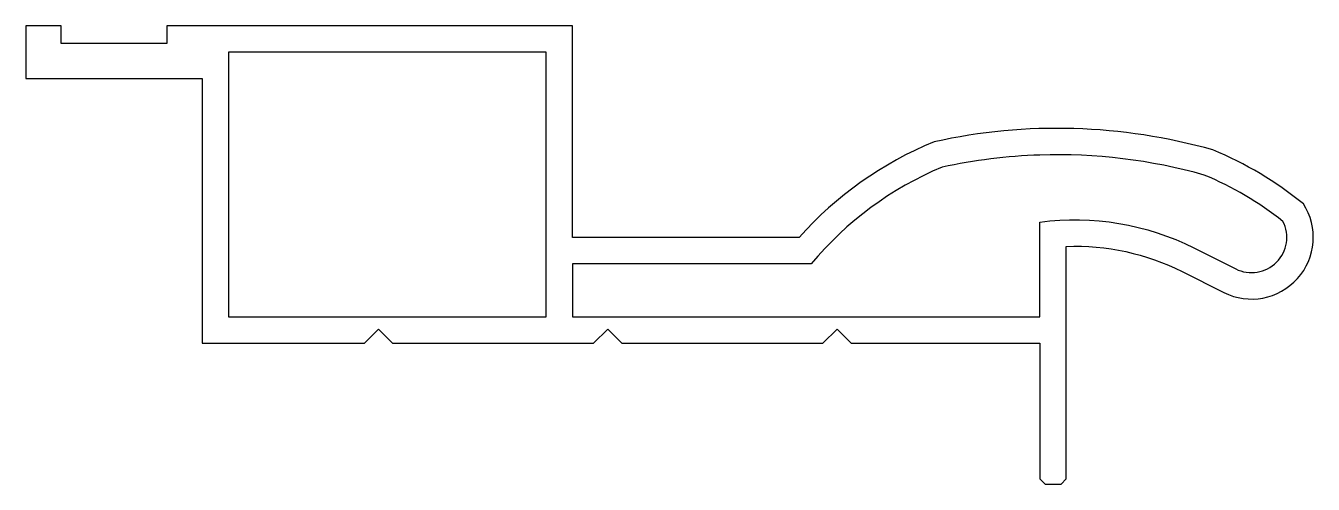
# Model space of a CAD drawing. Extents: x 493.8 to 566.8, y 207.4 to 233.4.
import ezdxf

# ---------------------------------------------------------------- set-up
doc = ezdxf.new("R2010")
doc.units = 0
doc.layers.get('0').update_dxf_attribs({"linetype": 'CONTINUOUS'})

msp = doc.modelspace()

# ---------------------------------------------------------------- linework, layer by layer
at = {"color": 0, "linetype": 'CONTINUOUS', "ltscale": 2.222792}
for points in [[(513.804, 216.215), (514.604, 215.415), (526.004, 215.415), (526.804, 216.215), (527.604, 215.415), (539.004, 215.415), (539.804, 216.215), (540.604, 215.415), (551.304, 215.415), (551.304, 207.715), (551.604, 207.415), (552.504, 207.415), (552.804, 207.715), (552.804, 220.906, -0.126392), (559.368, 219.476), (561.732, 218.288, 0.764459), (566.243, 223.316, 0.073187), (561.114, 226.369, 0.124448), (545.304, 226.831, 0.113038), (537.652, 221.415), (537.652, 221.415), (537.652, 221.415), (537.652, 221.415), (537.652, 221.415), (524.804, 221.415), (524.804, 233.415), (501.804, 233.415), (501.804, 232.415), (495.804, 232.415), (495.804, 233.415), (493.804, 233.415), (493.804, 230.415), (503.804, 230.415), (503.804, 215.415), (513.004, 215.415)], [(524.804, 216.915), (551.304, 216.915), (551.304, 222.281, -0.15103), (560.042, 220.816), (562.406, 219.628, 0.723725), (565.088, 222.319, 0.068532), (560.621, 224.95, 0.076713), (551.304, 226.082, 0.045518), (545.757, 225.395, 0.119953), (538.338, 219.915), (524.804, 219.915)]]:
    msp.add_lwpolyline(points, format="xyb", close=True, dxfattribs=at)
at = {"color": 0, "linetype": 'CONTINUOUS', "ltscale": 2.222792, "flags": 128}
msp.add_lwpolyline([(523.304, 216.915), (523.304, 231.915), (505.304, 231.915), (505.304, 216.915)], close=True, dxfattribs=at)

doc.saveas('drawing.dxf')
